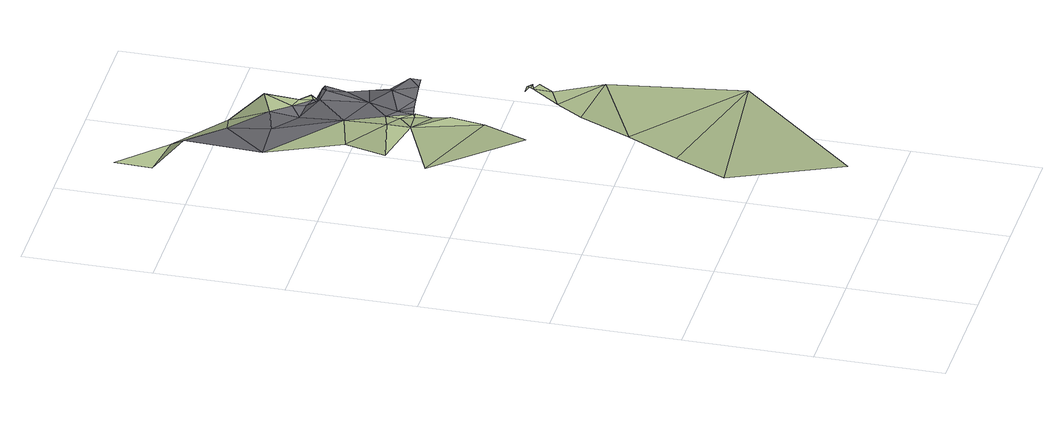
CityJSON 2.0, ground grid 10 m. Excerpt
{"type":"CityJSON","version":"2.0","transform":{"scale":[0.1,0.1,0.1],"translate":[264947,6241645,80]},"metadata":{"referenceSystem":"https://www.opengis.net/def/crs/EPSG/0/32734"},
"CityObjects":{
"terrain1":{"type":"TINRelief","geometry":[{"type":"CompositeSurface","lod":"1","boundaries":[[[0,1,2]],[[3,0,2]],[[3,2,4]],[[5,6,7]],[[8,6,5]],[[9,10,11]],[[10,9,8]],[[11,12,13]],[[4,14,15]],[[2,14,4]],[[10,12,11]],[[5,16,8]],[[8,17,10]],[[8,16,18]],[[8,18,19]],[[19,17,8]],[[17,20,10]],[[12,10,20]],[[21,15,14]],[[19,18,22]],[[17,19,23]],[[20,17,23]],[[22,23,19]],[[14,24,21]],[[21,24,25]],[[26,27,28]],[[24,29,25]],[[30,25,31]],[[32,26,28]],[[33,27,26]],[[31,34,30]],[[34,31,35]],[[36,37,32]],[[26,32,37]],[[38,36,39]],[[40,41,39]],[[41,38,39]],[[41,40,42]],[[40,43,42]],[[44,43,45]],[[38,37,36]],[[44,45,46]],[[46,47,44]],[[43,44,42]],[[47,48,49]],[[47,50,44]],[[47,49,50]],[[50,42,44]],[[51,41,42]],[[51,38,41]],[[50,51,42]],[[52,50,49]],[[53,37,38]],[[51,53,38]]]}]},
"road1":{"type":"Road","attributes":{"highway":"residential","name":"Selbourne Road","surface":"asphalt","lanes":1,"width":5.6,"oneway":"yes"},"geometry":[{"type":"MultiSurface","lod":"1","boundaries":[[[12,54,13]],[[13,54,32]],[[32,28,13]],[[20,23,55]],[[55,23,56]],[[54,12,57]],[[12,20,58]],[[55,56,59]],[[20,55,58]],[[59,60,55]],[[32,54,36]],[[12,61,57]],[[58,61,12]],[[54,57,36]],[[55,60,62]],[[62,58,55]],[[62,60,63]],[[64,57,61]],[[39,36,57]],[[61,58,65]],[[64,39,57]],[[62,66,58]],[[67,64,61]],[[67,61,65]],[[63,68,62]],[[58,48,65]],[[40,39,64]],[[66,48,58]],[[64,67,40]],[[63,69,68]],[[67,65,70]],[[71,62,68]],[[70,43,67]],[[65,47,70]],[[67,43,40]],[[71,66,62]],[[45,43,70]],[[70,46,45]],[[47,65,48]],[[47,46,70]]]}]}
},
"vertices":[
[24,98,68],[42,9,80],[148,110,68],[52,141,62],[80,184,58],[87,295,48],[6,320,55],[64,258,54],[71,347,48],[25,355,50],[71,365,48],[44,390,43],[77,399,43],[30,449,36],[147,218,59],[108,227,52],[92,322,48],[88,359,44],[94,336,44],[92,349,44],[88,370,44],[122,248,52],[97,350,44],[96,351,44],[135,255,54],[136,270,54],[81,531,1],[44,536,2],[47,513,27],[143,267,54],[137,272,54],[142,272,54],[72,486,27],[45,565,2],[138,275,54],[139,277,49],[97,460,30],[117,496,6],[121,470,30],[109,446,30],[121,433,30],[119,443,30],[127,436,30],[123,431,30],[128,430,9],[124,429,30],[125,427,30],[126,425,40],[133,410,33],[134,419,33],[132,428,9],[141,441,9],[150,428,9],[153,462,9],
[64,451,36],[97,363,44],[101,352,44],[94,437,30],[111,388,40],[106,353,44],[116,354,44],[106,424,40],[125,374,44],[133,356,45],[112,436,30],[120,423,40],[139,395,33],[119,429,30],[143,365,45],[143,357,45],[122,426,40],[145,380,33]
]}
